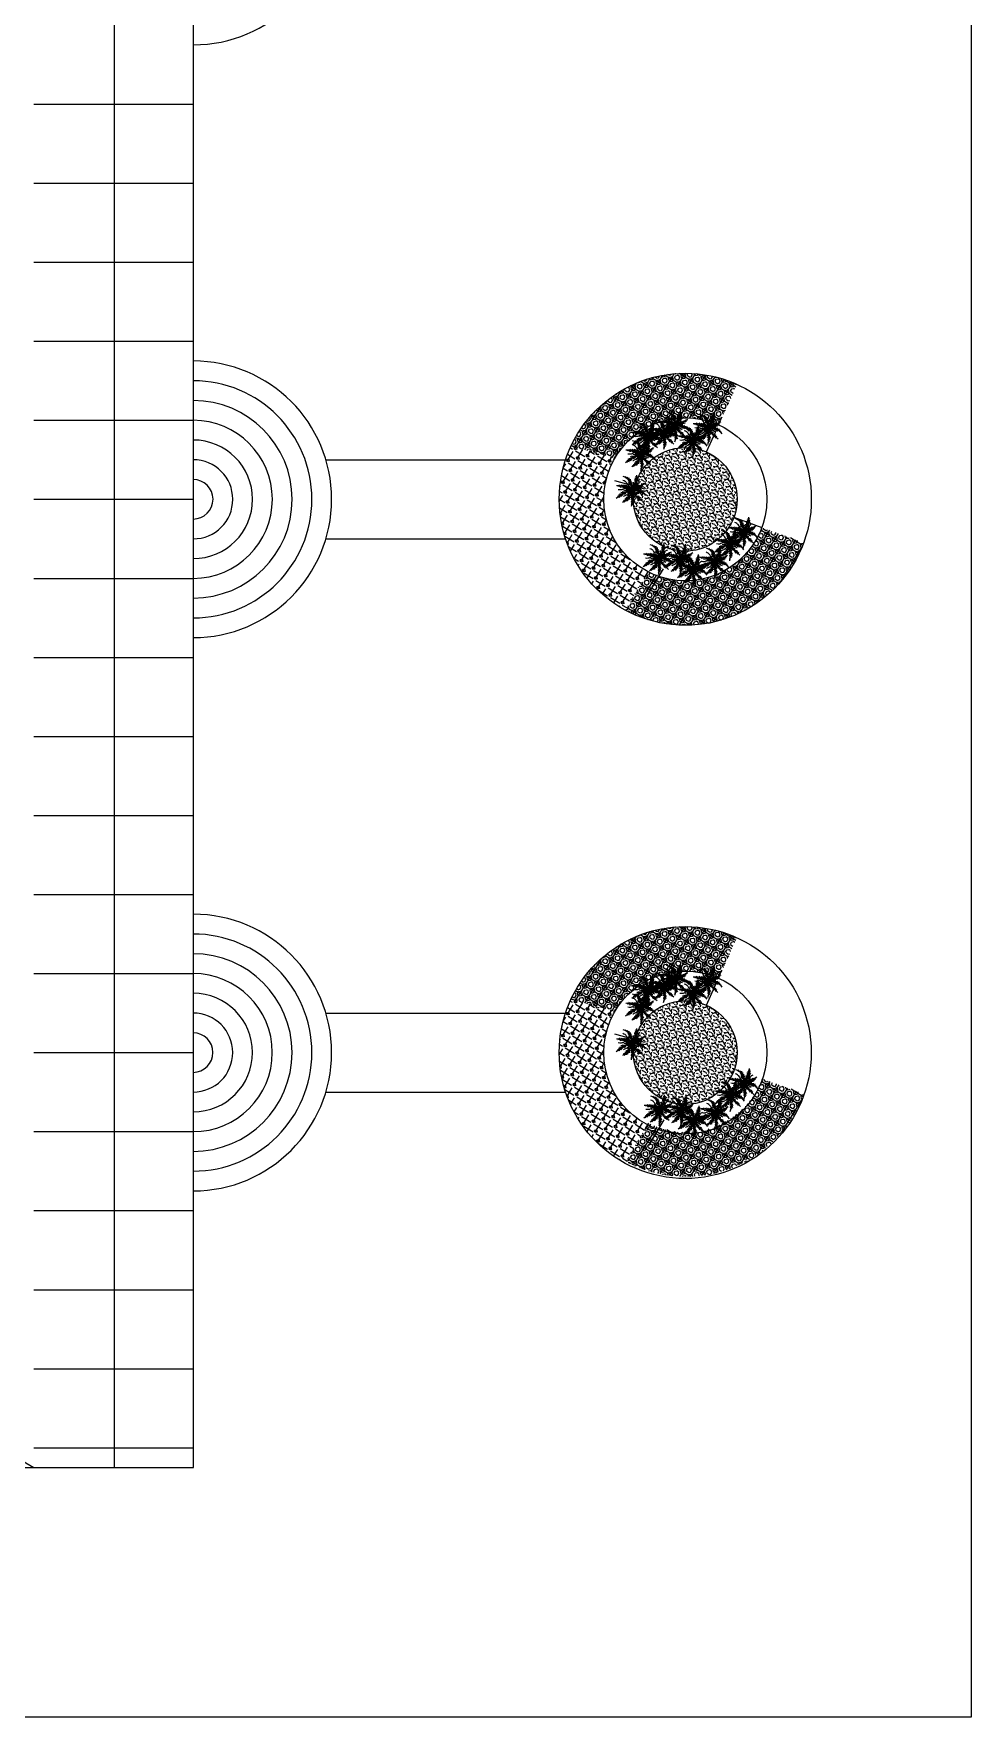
# Model space of a CAD drawing. Header units: millimetres. Extents: x 216896 to 446004, y 63591 to 243769.
# Drawn here: x 398583 to 446004, y 63591 to 148796 of the extents above; entities that cross this region are included whole.
import ezdxf

# ---------------------------------------------------------------- set-up
doc = ezdxf.new("R2010")
doc.units = ezdxf.units.MM
doc.layers.add('green', color=7, linetype='Continuous', true_color=0x45e718)
doc.layers.add('trees', color=7, linetype='Continuous', true_color=0x547000)
doc.layers.add('line pedestr', color=7, linetype='Continuous', lineweight=5, true_color=0x1c1c1c)
pattern_1 = [(148.3581808, (191652889.55, 11215906.94), (240.794809, 390.7670149), [459, 0]), (58.3581808, (191652889.55, 11215906.94), (390.7670149, -240.794809), [459, 0]), (148.3581808, (191652794.6, 11216100.25), (240.794809, 390.7670149), [94.5, -135, 94.5, -135]), (148.3581808, (191652915, 11216295.63), (240.794809, 390.7670149), [94.5, -135, 94.5, -135]), (58.3581808, (191652887.46, 11216122.3), (390.7670149, -240.794809), [94.5, -135, 94.5, -135]), (58.3581808, (191652692.1, 11216242.7), (390.7670149, -240.794809), [94.5, -135, 94.5, -135]), (103.3581808, (191652714.13, 11216149.82), (315.78091196, 74.98610296), [95.45941543, -229.1025971]), (103.3581808, (191652937.04, 11216202.75), (315.78091196, 74.98610296), [95.45941543, -229.1025971]), (13.3581808, (191652794.6, 11216100.25), (74.98610296, -315.78091196), [95.45941543, -229.1025971]), (13.3581808, (191652741.66, 11216323.15), (74.98610296, -315.78091196), [95.45941543, -229.1025971])]

# ---------------------------------------------------------------- blocks, each defined once
blk = doc.blocks.new('PAL')
for points in [[(155, 157.9), (154.96, 157.58), (154.9, 157.65)], [(154.93, 157.47), (155.05, 157.35), (155.11, 157.77)], [(155.19, 157.63), (155.18, 157.1), (155, 157.26)], [(155.79, 157.5), (155.92, 157.07), (156.22, 157.43)], [(156.32, 157.65), (155.99, 157.33), (155.9, 157.69)], [(156.04, 157.9), (156.05, 157.53), (156.44, 157.83)], [(156.49, 158.02), (156.14, 157.75), (156.17, 158.07)], [(156.49, 158.28), (156.23, 157.96), (156.3, 158.23)], [(156.95, 157.5), (156.9, 157.09), (157.17, 157.21)], [(157.19, 157.52), (157.02, 157.29), (157.07, 157.63)], [(153.96, 156.7), (154.14, 156.59), (154.07, 156.73)], [(154.08, 156.47), (154.34, 156.43), (154.19, 156.61)], [(154.24, 156.28), (154.6, 156.3), (154.42, 156.48)], [(154.28, 155.17), (154.51, 155.31), (154.24, 155.31)], [(154.5, 155.15), (154.74, 155.39), (154.4, 155.42)], [(154.43, 156.16), (154.83, 156.23), (154.61, 156.44)], [(154.7, 155.16), (154.98, 155.51), (154.54, 155.52)], [(154.77, 156.45), (155.1, 156.2), (154.66, 156.06)], [(154.66, 155.6), (155.18, 155.65), (155.05, 155.27)], [(155.27, 155.39), (155.34, 155.77), (154.91, 155.76)], [(154.92, 155.99), (155.31, 156.21), (155, 156.49)], [(155.02, 157.06), (155.3, 156.92), (155.32, 157.34)], [(155.04, 155.85), (155.47, 155.9), (155.47, 155.57)], [(155.05, 156.85), (155.45, 156.72), (155.41, 157.17)], [(155.25, 156.53), (155.53, 156.25), (155.16, 155.97)], [(155.52, 156.96), (155.58, 156.58), (155.2, 156.65)], [(155.63, 155.77), (155.61, 156.06), (155.24, 155.98)], [(155.42, 156.1), (155.71, 156.21), (155.71, 155.94)], [(155.43, 155.5), (155.72, 155.71), (155.85, 155.27)], [(155.44, 156.51), (155.72, 156.45), (155.65, 156.72)], [(155.44, 155.66), (155.75, 155.88), (155.82, 155.49)], [(155.44, 155.32), (155.68, 155.55), (155.83, 155.02)], [(155.47, 155.04), (155.63, 155.32), (155.75, 154.86)], [(155.5, 155.84), (155.77, 156.02), (155.81, 155.67)], [(155.51, 156.07), (155.7, 156.31), (155.52, 156.47)], [(155.57, 155.96), (155.78, 156.18), (155.84, 155.9)], [(155.63, 157.03), (155.85, 156.67), (156.13, 156.88)], [(156.19, 157.24), (155.87, 156.84), (155.67, 157.27)], [(156.05, 156.7), (155.83, 156.5), (155.67, 156.76)], [(156.04, 156.05), (155.82, 156.21), (155.78, 155.91)], [(156.08, 155.84), (155.83, 156.09), (155.8, 155.75)], [(156.15, 155.64), (155.86, 155.88), (155.86, 155.5)], [(155.86, 155.5), (155.95, 155.25), (155.94, 155.63), (156.29, 155.5)], [(156.05, 156.07), (155.92, 156.32), (156.11, 156.35)], [(156.21, 156.41), (155.96, 156.41), (156.06, 156.61)], [(156.27, 156.26), (156.02, 156.36), (156.4, 156.55)], [(156.43, 155.28), (156.02, 155.45), (156.1, 155.02)], [(156.3, 156.29), (156.04, 156.25), (156.18, 155.99)], [(156.38, 156.49), (156.12, 156.47), (156.2, 156.74)], [(156.33, 155.88), (156.18, 156.17), (156.47, 156.2)], [(156.54, 156.2), (156.26, 156.32), (156.63, 156.59)], [(156.57, 156.59), (156.28, 156.54), (156.33, 156.85)], [(156.63, 156.08), (156.37, 156.06), (156.43, 155.8)], [(156.8, 156.7), (156.46, 156.65), (156.49, 156.98)], [(156.82, 156.17), (156.48, 156.32), (156.88, 156.61)], [(156.59, 155.7), (156.52, 155.97), (156.78, 155.97)], [(156.66, 157.15), (156.58, 156.75), (156.99, 156.83)], [(157.15, 155.7), (156.66, 155.89), (156.96, 155.48)], [(157.13, 157.03), (156.72, 156.87), (156.84, 157.36)], [(157.26, 156.2), (156.72, 156.34), (157.1, 156.61)], [(157.23, 155.38), (156.97, 155.66), (157.32, 155.56)], [(157.49, 156.32), (156.99, 156.39), (157.38, 156.63)], [(157.65, 156.45), (157.32, 156.48), (157.48, 156.65)], [(157.85, 156.67), (157.55, 156.57), (157.69, 156.7)], [(155.64, 154.72), (155.58, 155.13), (155.47, 154.84)], [(155.49, 154.58), (155.53, 154.93)], [(156.31, 154.86), (156.15, 155.26), (156.47, 155.17)], [(156.54, 155.01), (156.29, 155.09), (156.45, 154.79)], [(156.71, 154.71), (156.49, 154.91), (156.6, 154.92)]]:
    blk.add_lwpolyline(points)
for centre, radius, start, end in [((157.33, 158.34), 2.48, 186.8007, 232.5313), ((160.55, 156.02), 4.74, 149.2725, 175.7189), ((155.43, 158.12), 1.79, 282.3691, 348.2759), ((155.13, 157.62), 1.42, 206.1678, 298.8527), ((153.84, 157.46), 2.25, 276.4241, 331.1994), ((146.93, 157.4), 8.94, 341.0229, 353.4051), ((157.53, 156.27), 1.71, 176.7505, 249.5716), ((156.36, 159.29), 2.97, 259.4397, 302.1776), ((147.87, 142.03), 16.4, 53.9971, 61.0215)]:
    blk.add_arc(centre, radius, start, end)
for points in [[(155.82, 156.37), (155.5, 157.22), (155.56, 157.59), (155.46, 157.94)], [(155.82, 156.37), (156.33, 157), (156.45, 157.4), (156.47, 157.48)], [(155.82, 156.37), (154.97, 156.64), (154.58, 156.86), (154.4, 157.11)], [(155.82, 156.37), (155.36, 155.39), (155.06, 155.1), (155.02, 154.87)], [(155.82, 156.37), (156.3, 155.68), (156.51, 155.44)]]:
    blk.add_spline(points, degree=3)
blk = doc.blocks.new('A13')
at = {"xscale": -1.401592727182447, "yscale": 1.401592727182432, "zscale": 1.401592727182435, "rotation": 180}
blk.add_blockref('PAL', (-218.39, 219.17), dxfattribs=at)

msp = doc.modelspace()

# ---------------------------------------------------------------- hatches: boundary and pattern name
at = {"layer": 'green'}
h = msp.add_hatch(dxfattribs=at)
h.set_pattern_fill('DECOTILE', color=256, scale=675, angle=31.64182, style=0, pattern_type=2)
h.set_pattern_definition(pattern_1)
h.paths.add_polyline_path([(434151, 131046), (433229, 128994, 0.383583), (427975, 127311), (425760, 127926, -0.410148)])
at = {"layer": 'green', "lineweight": 0}
h = msp.add_hatch(dxfattribs=at)
h.set_pattern_fill('CTYSQMK2', color=256, scale=675, angle=31.64182, style=0, pattern_type=2)
h.set_pattern_definition([(148.3581808, (191652817.3, 11215951.46), (-117.62525955, 495.342607), [550.293, -169.707]), (58.3581808, (191652934.06, 11215979.2), (495.342607, 117.62525955), [550.293, -169.707]), (103.3581808, (191652844.16, 11216357.77), (495.3436943, 117.6255178), [120, -389.118]), (193.3581808, (191652844.16, 11216357.77), (-117.6255178, 495.3436943), [120, -389.118]), (103.3581808, (191652727.4, 11216330.05), (495.3436943, 117.6255178), [120, -389.118]), (193.3581808, (191652816.43, 11216474.5), (-117.6255178, 495.3436943), [120, -389.118])])
h.paths.add_polyline_path([(425335, 123759, -0.168952), (425760, 127926), (427975, 127311, 0.192653), (427524, 124279, 0.219132), (429652, 121563), (428511, 119621, -0.213906)])
at = {"layer": 'green'}
h = msp.add_hatch(dxfattribs=at)
h.set_pattern_fill('CIRC', color=256, scale=375, angle=76.64182, style=0, pattern_type=2)
h.set_pattern_definition([(103.3581808, (191652854.9, 11216052.9), (278.2151018, 451.49347406), [75, -300]), (13.3581808, (191653035.5, 11215941.6), (451.49347406, -278.2151018), [75, -300]), (58.3581808, (191652856.72, 11216207.5), (364.85464232, 86.63896775), [53.0330086, -477.29707725]), (58.3581808, (191653172.77, 11216012.74), (364.85464232, 86.63896775), [53.0330086, -477.29707725]), (328.3581808, (191652908.7, 11215988.58), (86.63896775, -364.85464232), [53.0330086, -477.29707725]), (328.3581808, (191653103.45, 11216304.62), (86.63896775, -364.85464232), [53.0330086, -477.29707725]), (39.92323201, (191653108.46, 11215958.93), (364.85428791, 86.63918626), [83.85254914, -754.6729425]), (39.92323201, (191652884.54, 11216252.64), (364.85428791, 86.63918626), [83.85254914, -754.673205]), (309.92323201, (191652854.89, 11216052.89), (86.63918626, -364.85428791), [83.85254914, -754.673205]), (309.92323201, (191653148.6, 11216276.8), (86.63918626, -364.85428791), [83.85254914, -754.673205]), (256.79312961, (191652854.89, 11216052.89), (86.63918597, -364.85428798), [83.85254914, -754.6729425]), (256.79312961, (191652856.72, 11216207.49), (86.63918597, -364.85428798), [83.85254914, -754.6729425]), (166.79312961, (191653035.49, 11215941.6), (-364.85428798, -86.63918597), [83.85254914, -754.6729425]), (166.79312961, (191653103.45, 11216304.62), (-364.85428798, -86.63918597), [83.85254914, -754.6729425])])
h.paths.add_polyline_path([(428984, 124625, -1), (434092, 125838, -1)])
h = msp.add_hatch(dxfattribs=at)
h.set_pattern_fill('CIRC', color=256, scale=375, angle=76.64182, style=0, pattern_type=2)
h.set_pattern_definition([(103.3581808, (191652854.9, 11216052.9), (278.2151018, 451.49347406), [75, -300]), (13.3581808, (191653035.5, 11215941.6), (451.49347406, -278.2151018), [75, -300]), (58.3581808, (191652856.72, 11216207.5), (364.85464232, 86.63896775), [53.0330086, -477.29707725]), (58.3581808, (191653172.76, 11216012.74), (364.85464232, 86.63896775), [53.0330086, -477.29707725]), (328.3581808, (191652908.7, 11215988.58), (86.63896775, -364.85464232), [53.0330086, -477.29707725]), (328.3581808, (191653103.45, 11216304.62), (86.63896775, -364.85464232), [53.0330086, -477.29707725]), (39.92323201, (191653108.46, 11215958.93), (364.8542879, 86.63918626), [83.85254914, -754.6729425]), (39.92323201, (191652884.54, 11216252.64), (364.8542879, 86.63918626), [83.85254914, -754.673205]), (309.92323201, (191652854.89, 11216052.89), (86.63918626, -364.8542879), [83.85254914, -754.673205]), (309.92323201, (191653148.6, 11216276.8), (86.63918626, -364.8542879), [83.85254914, -754.673205]), (256.79312961, (191652854.89, 11216052.89), (86.63918597, -364.85428798), [83.85254914, -754.6729425]), (256.79312961, (191652856.72, 11216207.5), (86.63918597, -364.85428798), [83.85254914, -754.6729425]), (166.79312961, (191653035.49, 11215941.6), (-364.85428798, -86.63918597), [83.85254914, -754.6729425]), (166.79312961, (191653103.45, 11216304.62), (-364.85428798, -86.63918597), [83.85254914, -754.6729425])])
h.paths.add_polyline_path([(428984, 124625, -1), (434092, 125838, -1)])
h = msp.add_hatch(dxfattribs=at)
h.set_pattern_fill('DECOTILE', color=256, scale=675, angle=31.64182, style=0, pattern_type=2)
h.set_pattern_definition(pattern_1)
h.paths.add_polyline_path([(429652, 121563, 0.450571), (435409, 123809), (437521, 123032, -0.45659), (428511, 119621)])
h = msp.add_hatch(dxfattribs=at)
h.set_pattern_fill('DECOTILE', color=256, scale=675, angle=31.64182, style=0, pattern_type=2)
h.set_pattern_definition([(148.3581808, (191652887.54, 11187906.94), (240.794809, 390.7670149), [459, 0]), (58.3581808, (191652887.54, 11187906.94), (390.7670149, -240.794809), [459, 0]), (148.3581808, (191652792.6, 11188100.25), (240.794809, 390.7670149), [94.5, -135, 94.5, -135]), (148.3581808, (191652913, 11188295.63), (240.794809, 390.7670149), [94.5, -135, 94.5, -135]), (58.3581808, (191652885.46, 11188122.3), (390.7670149, -240.794809), [94.5, -135, 94.5, -135]), (58.3581808, (191652690.1, 11188242.7), (390.7670149, -240.794809), [94.5, -135, 94.5, -135]), (103.3581808, (191652712.13, 11188149.82), (315.78091196, 74.98610296), [95.45941543, -229.1025971]), (103.3581808, (191652935.04, 11188202.75), (315.78091196, 74.98610296), [95.45941543, -229.1025971]), (13.3581808, (191652792.6, 11188100.25), (74.98610296, -315.78091196), [95.45941543, -229.1025971]), (13.3581808, (191652739.65, 11188323.15), (74.98610296, -315.78091196), [95.45941543, -229.1025971])])
h.paths.add_polyline_path([(434149, 103046), (433227, 100994, 0.383583), (427973, 99311), (425758, 99926, -0.410148)])
at = {"layer": 'green', "lineweight": 0}
h = msp.add_hatch(dxfattribs=at)
h.set_pattern_fill('CTYSQMK2', color=256, scale=675, angle=31.64182, style=0, pattern_type=2)
h.set_pattern_definition([(148.3581808, (191652815.3, 11187951.46), (-117.62525955, 495.342607), [550.293, -169.707]), (58.3581808, (191652932.06, 11187979.2), (495.342607, 117.62525955), [550.293, -169.707]), (103.3581808, (191652842.16, 11188357.77), (495.3436943, 117.6255178), [120, -389.118]), (193.3581808, (191652842.16, 11188357.77), (-117.6255178, 495.3436943), [120, -389.118]), (103.3581808, (191652725.4, 11188330.05), (495.3436943, 117.6255178), [120, -389.118]), (193.3581808, (191652814.43, 11188474.5), (-117.6255178, 495.3436943), [120, -389.118])])
h.paths.add_polyline_path([(425333, 95759, -0.168952), (425758, 99926), (427973, 99311, 0.192653), (427522, 96279, 0.219132), (429650, 93563), (428509, 91621, -0.213906)])
at = {"layer": 'green'}
h = msp.add_hatch(dxfattribs=at)
h.set_pattern_fill('CIRC', color=256, scale=375, angle=76.64182, style=0, pattern_type=2)
h.set_pattern_definition([(103.3581808, (191652852.9, 11188052.9), (278.2151018, 451.49347406), [75, -300]), (13.3581808, (191653033.5, 11187941.6), (451.49347406, -278.2151018), [75, -300]), (58.3581808, (191652854.72, 11188207.5), (364.85464232, 86.63896775), [53.0330086, -477.29707725]), (58.3581808, (191653170.76, 11188012.74), (364.85464232, 86.63896775), [53.0330086, -477.29707725]), (328.3581808, (191652906.7, 11187988.58), (86.63896775, -364.85464232), [53.0330086, -477.29707725]), (328.3581808, (191653101.45, 11188304.62), (86.63896775, -364.85464232), [53.0330086, -477.29707725]), (39.92323201, (191653106.46, 11187958.93), (364.85428791, 86.63918626), [83.85254914, -754.6729425]), (39.92323201, (191652882.54, 11188252.64), (364.85428791, 86.63918626), [83.85254914, -754.673205]), (309.92323201, (191652852.89, 11188052.89), (86.63918626, -364.85428791), [83.85254914, -754.673205]), (309.92323201, (191653146.6, 11188276.8), (86.63918626, -364.85428791), [83.85254914, -754.673205]), (256.79312961, (191652852.89, 11188052.89), (86.63918597, -364.85428798), [83.85254914, -754.6729425]), (256.79312961, (191652854.72, 11188207.49), (86.63918597, -364.85428798), [83.85254914, -754.6729425]), (166.79312961, (191653033.48, 11187941.6), (-364.85428798, -86.63918597), [83.85254914, -754.6729425]), (166.79312961, (191653101.45, 11188304.62), (-364.85428798, -86.63918597), [83.85254914, -754.6729425])])
h.paths.add_polyline_path([(428982, 96625, -1), (434090, 97838, -1)])
h = msp.add_hatch(dxfattribs=at)
h.set_pattern_fill('CIRC', color=256, scale=375, angle=76.64182, style=0, pattern_type=2)
h.set_pattern_definition([(103.3581808, (191652852.9, 11188052.9), (278.2151018, 451.49347406), [75, -300]), (13.3581808, (191653033.5, 11187941.6), (451.49347406, -278.2151018), [75, -300]), (58.3581808, (191652854.72, 11188207.5), (364.85464232, 86.63896775), [53.0330086, -477.29707725]), (58.3581808, (191653170.76, 11188012.74), (364.85464232, 86.63896775), [53.0330086, -477.29707725]), (328.3581808, (191652906.7, 11187988.58), (86.63896775, -364.85464232), [53.0330086, -477.29707725]), (328.3581808, (191653101.45, 11188304.62), (86.63896775, -364.85464232), [53.0330086, -477.29707725]), (39.92323201, (191653106.46, 11187958.93), (364.8542879, 86.63918626), [83.85254914, -754.6729425]), (39.92323201, (191652882.54, 11188252.64), (364.8542879, 86.63918626), [83.85254914, -754.673205]), (309.92323201, (191652852.89, 11188052.89), (86.63918626, -364.8542879), [83.85254914, -754.673205]), (309.92323201, (191653146.6, 11188276.8), (86.63918626, -364.8542879), [83.85254914, -754.673205]), (256.79312961, (191652852.89, 11188052.89), (86.63918597, -364.85428798), [83.85254914, -754.6729425]), (256.79312961, (191652854.72, 11188207.5), (86.63918597, -364.85428798), [83.85254914, -754.6729425]), (166.79312961, (191653033.48, 11187941.6), (-364.85428798, -86.63918597), [83.85254914, -754.6729425]), (166.79312961, (191653101.45, 11188304.62), (-364.85428798, -86.63918597), [83.85254914, -754.6729425])])
h.paths.add_polyline_path([(428982, 96625, -1), (434090, 97838, -1)])
h = msp.add_hatch(dxfattribs=at)
h.set_pattern_fill('DECOTILE', color=256, scale=675, angle=31.64182, style=0, pattern_type=2)
h.set_pattern_definition([(148.3581808, (191652921.77, 11188006.15), (240.794809, 390.7670149), [459, 0]), (58.3581808, (191652921.77, 11188006.15), (390.7670149, -240.794809), [459, 0]), (148.3581808, (191652826.8, 11188199.45), (240.794809, 390.7670149), [94.5, -135, 94.5, -135]), (148.3581808, (191652947.2, 11188394.84), (240.794809, 390.7670149), [94.5, -135, 94.5, -135]), (58.3581808, (191652919.7, 11188221.5), (390.7670149, -240.794809), [94.5, -135, 94.5, -135]), (58.3581808, (191652724.3, 11188341.9), (390.7670149, -240.794809), [94.5, -135, 94.5, -135]), (103.3581808, (191652746.36, 11188249.03), (315.78091196, 74.98610296), [95.45941543, -229.1025971]), (103.3581808, (191652969.27, 11188301.96), (315.78091196, 74.98610296), [95.45941543, -229.1025971]), (13.3581808, (191652826.8, 11188199.45), (74.98610296, -315.78091196), [95.45941543, -229.1025971]), (13.3581808, (191652773.88, 11188422.36), (74.98610296, -315.78091196), [95.45941543, -229.1025971])])
h.paths.add_polyline_path([(429684, 93662, 0.450571), (435442, 95908), (437553, 95132, -0.45659), (428543, 91720)])

# ---------------------------------------------------------------- linework, layer by layer
at = {"layer": 'line pedestr'}
for p, q in [((406651, 196714), (406651, 76232)), ((402651, 193232), (402651, 76232)), ((398583, 145232), (406651, 145232)), ((398583, 141232), (406651, 141232)), ((398583, 137232), (406651, 137232)), ((398583, 133232), (406651, 133232)), ((398584, 129232), (406652, 129232)), ((432614, 127626), (433160, 128842)), ((432614, 127626), (433160, 128842)), ((413361, 127232), (425484, 127232)), ((429500, 125748), (427975, 126172)), ((398584, 125232), (406652, 125232)), ((434001, 124326), (435409, 123809)), ((434001, 124326), (435409, 123809)), ((413361, 123232), (425484, 123232)), ((398584, 121232), (406652, 121232)), ((430414, 121721), (429652, 120425)), ((398584, 117232), (406652, 117232)), ((398583, 113232), (406651, 113232)), ((398583, 109232), (406651, 109232)), ((398583, 105232), (406651, 105232)), ((398583, 101232), (406651, 101232)), ((432612, 99626), (433158, 100842)), ((432612, 99626), (433158, 100842)), ((413359, 99232), (425482, 99232)), ((429498, 97748), (427973, 98172)), ((398583, 97232), (406651, 97232)), ((413359, 95232), (425482, 95232)), ((430446, 93821), (429684, 92524)), ((398583, 93232), (406651, 93232)), ((398583, 89232), (406651, 89232)), ((398583, 85232), (406651, 85232)), ((388559, 82019), (398583, 76232)), ((398583, 81232), (406651, 81232)), ((398583, 77232), (406651, 77232)), ((358583, 76232), (406662, 76232)), ((358583, 76232), (406662, 76232))]:
    msp.add_line(p, q, dxfattribs=at)
msp.add_lwpolyline([(217042, 243769), (446004, 243769), (446004, 63591), (217042, 63591)], close=True, dxfattribs=at)
for centre, radius in [((431538, 125232), 6375), ((431538, 125232), 6375), ((431538, 125232), 4125), ((431538, 125232), 4125), ((431538, 125232), 2625), ((431538, 125232), 2625), ((431536, 97232), 6375), ((431536, 97232), 6375), ((431536, 97232), 4125), ((431536, 97232), 4125), ((431536, 97232), 2625), ((431536, 97232), 2625)]:
    msp.add_circle(centre, radius, dxfattribs=at)
for centre, radius in [((406651, 155232), 7000), ((406653, 125232), 7000), ((406653, 125232), 6000), ((406653, 125232), 5000), ((406653, 125232), 4000), ((406653, 125232), 3000), ((406653, 125232), 2000), ((406653, 125232), 1000), ((406651, 97232), 7000), ((406651, 97232), 6000), ((406651, 97232), 5000), ((406651, 97232), 4000), ((406651, 97232), 3000), ((406651, 97232), 2000), ((406651, 97232), 1000)]:
    msp.add_arc(centre, radius, 270, 90, dxfattribs=at)

# ---------------------------------------------------------------- block references
at = {"layer": 'trees', "xscale": 277.9919999961844, "yscale": 277.9919999961844, "zscale": 277.9919999961844, "rotation": 281.9246463833081}
for p in [(430976, 128962), (430976, 128962), (432648, 128839), (432648, 128839), (429580, 128403), (429580, 128403), (430412, 128588), (430412, 128588), (431884, 128218), (431884, 128218), (429254, 127513), (428778, 125709), (434435, 123576), (434435, 123576), (433749, 122969), (433749, 122969), (430144, 122247), (431230, 122208), (431230, 122208), (432986, 122072), (432986, 122072), (431888, 121685), (431888, 121685), (430410, 100588), (430410, 100588), (430974, 100962), (430974, 100962), (432646, 100839), (432646, 100839), (429578, 100403), (429578, 100403), (431882, 100218), (431882, 100218), (429252, 99513), (428776, 97709), (434467, 95675), (433781, 95068), (430176, 94347), (431262, 94307), (431920, 93784), (433018, 94171)]:
    msp.add_blockref('A13', p, dxfattribs=at)

doc.saveas('drawing.dxf')
